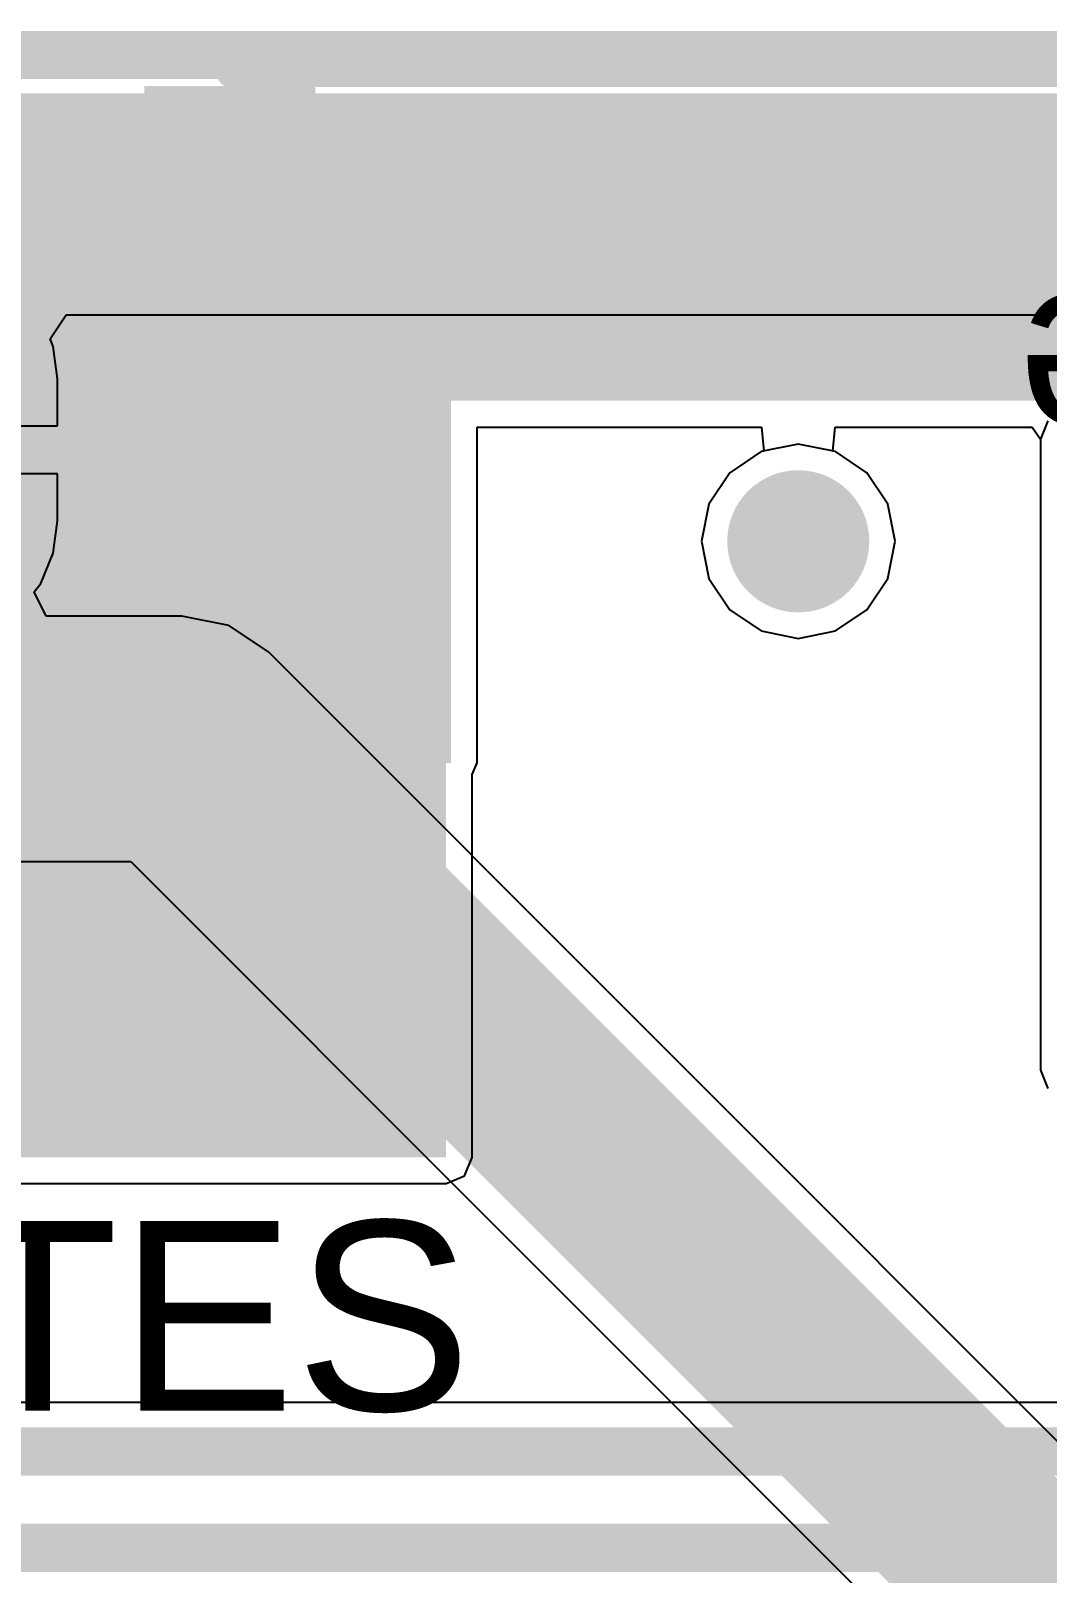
# Model space of a CAD drawing. Header units: millimetres. Extents: x -0.26 to 4.68, y -0.29 to 2.93.
# Drawn here: x 0.4517 to 0.6629, y 2.5597 to 2.8799 of the extents above; entities that cross this region are included whole.
import ezdxf

# ---------------------------------------------------------------- set-up
doc = ezdxf.new("R2010")
doc.units = ezdxf.units.MM
doc.header["$MEASUREMENT"] = 0
for name, color, linetype in [('BottomLayer', 5, 'Continuous'), ('BottomSolder', 6, 'Continuous'), ('Mechanical2', 216, 'Continuous'), ('PadHoleLayer', 156, 'Continuous'), ('TopLayer', 1, 'Continuous'), ('TopOverlay', 2, 'Continuous'), ('TopPaste', 8, 'Continuous'), ('TopSolder', 216, 'Continuous')]:
    doc.layers.add(name, color=color, linetype=linetype)
doc.styles.add('Arial', font='', dxfattribs={"height": 0.2})
doc.styles.get('Arial').set_extended_font_data('Arial')

# ---------------------------------------------------------------- blocks, each defined once
blk = doc.blocks.new('XKNANO_113_106')
at = {"layer": 'BottomSolder'}
blk.add_hatch(color=6, dxfattribs=at).paths.add_polyline_path([(0.1338, -0.21214), (0.1418, -0.21214), (0.1418, -0.22014), (0.1338, -0.22014)])
at = {"layer": 'PadHoleLayer'}
h = blk.add_hatch(color=156, dxfattribs=at)
edge = h.paths.add_edge_path()
edge.add_arc((0.1378, -0.21614), 0.01476, 0, 360)
at = {"layer": 'TopLayer'}
blk.add_hatch(color=1, dxfattribs=at).paths.add_polyline_path([(0.24213, -0.22402), (0.26969, -0.22402), (0.26969, -0.30669), (0.24213, -0.30669)])
at = {"layer": 'TopPaste'}
blk.add_hatch(color=8, dxfattribs=at).paths.add_polyline_path([(0.24213, -0.22402), (0.26969, -0.22402), (0.26969, -0.30669), (0.24213, -0.30669)])
at = {"layer": 'TopSolder'}
for points in [[(0.1338, -0.21214), (0.1418, -0.21214), (0.1418, -0.22014), (0.1338, -0.22014)], [(0.23813, -0.22002), (0.27369, -0.22002), (0.27369, -0.31069), (0.23813, -0.31069)]]:
    blk.add_hatch(color=216, dxfattribs=at).paths.add_polyline_path(points)
at = {"layer": 'TopOverlay', "const_width": 0.005}
for points in [[(0.236, -0.3), (-0.236, -0.3)], [(0.256, -0.313), (-0.257, -0.313)]]:
    blk.add_lwpolyline(points, dxfattribs=at)
at = {"layer": 'TopOverlay', "const_width": 0.0025}
for points in [[(0.23475, -0.3, 1), (0.23725, -0.3, 1)], [(0.25475, -0.313, 1), (0.25725, -0.313, 1)]]:
    blk.add_lwpolyline(points, format="xyb", close=True, dxfattribs=at)
at = {"layer": 'TopOverlay'}
blk.add_text('Board Edge', height=0.035, dxfattribs=at).set_placement((-0.155, -0.26734))

msp = doc.modelspace()

# ---------------------------------------------------------------- hatches: boundary and pattern name
at = {"layer": 'TopLayer'}
for points in [[(0.13597, 2.80395), (2.071, 2.80395), (2.071, 2.86695), (0.13597, 2.86695)], [(0.13597, 2.72795), (0.539, 2.72795), (0.539, 2.81695), (0.13597, 2.81695)], [(0.538, 2.74195), (0.36603, 2.74195), (0.36603, 2.646), (0.538, 2.646)]]:
    msp.add_hatch(color=1, dxfattribs=at).paths.add_polyline_path(points)

# ---------------------------------------------------------------- linework, layer by layer
at = {"layer": 'BottomLayer'}
for p, q in [((0.45568, 2.816), (0.45903, 2.821)), ((0.45903, 2.821), (0.98441, 2.821)), ((0.45633, 2.81443), (0.45568, 2.816)), ((0.45722, 2.80771), (0.45633, 2.81443)), ((0.45722, 2.79795), (0.45722, 2.80771)), ((0.43125, 2.79795), (0.45722, 2.79795)), ((0.66305, 2.79899), (0.66147, 2.79516)), ((0.61118, 2.7941), (0.60347, 2.79257)), ((0.61889, 2.79257), (0.61118, 2.7941)), ((0.66147, 2.79516), (0.66147, 2.66416)), ((0.60347, 2.79257), (0.59693, 2.7882)), ((0.62543, 2.7882), (0.61889, 2.79257)), ((0.45722, 2.78795), (0.43125, 2.78795)), ((0.45722, 2.77818), (0.45722, 2.78795)), ((0.59693, 2.7882), (0.59256, 2.78166)), ((0.62979, 2.78166), (0.62543, 2.7882)), ((0.59256, 2.78166), (0.59103, 2.77395)), ((0.63133, 2.77395), (0.62979, 2.78166)), ((0.45633, 2.77146), (0.45722, 2.77818)), ((0.59103, 2.77395), (0.59256, 2.76624)), ((0.62979, 2.76624), (0.63133, 2.77395)), ((0.45374, 2.7652), (0.45633, 2.77146)), ((0.45239, 2.76344), (0.45374, 2.7652)), ((0.59256, 2.76624), (0.59693, 2.7597)), ((0.62543, 2.7597), (0.62979, 2.76624)), ((0.45485, 2.75844), (0.45239, 2.76344)), ((0.48305, 2.75844), (0.45485, 2.75844)), ((0.49281, 2.7565), (0.48305, 2.75844)), ((0.59693, 2.7597), (0.60347, 2.75533)), ((0.61889, 2.75533), (0.62543, 2.7597)), ((0.50108, 2.75097), (0.49281, 2.7565)), ((0.60347, 2.75533), (0.61118, 2.7538)), ((0.61118, 2.7538), (0.61889, 2.75533)), ((0.71502, 2.53702), (0.50108, 2.75097)), ((0.4239, 2.70746), (0.47249, 2.70746)), ((0.47249, 2.70746), (0.67151, 2.50844)), ((0.66147, 2.66416), (0.66305, 2.66033))]:
    msp.add_line(p, q, dxfattribs=at)
at = {"layer": 'BottomLayer', "const_width": 0.04}
for points in [[(0.37429, 2.73295), (0.48305, 2.73295)], [(0.48305, 2.73295), (0.697, 2.519)]]:
    msp.add_lwpolyline(points, dxfattribs=at)
at = {"layer": 'BottomLayer', "const_width": 0.02}
msp.add_lwpolyline([(0.47305, 2.73295, 1), (0.49305, 2.73295, 1)], format="xyb", close=True, dxfattribs=at)
msp.add_lwpolyline([(0.47305, 2.73295, 1), (0.49305, 2.73295, 1)], format="xyb", close=True, dxfattribs=at)
at = {"layer": 'Mechanical2', "const_width": 0.01}
msp.add_lwpolyline([(-0.11718, 2.87495), (4.60723, 2.87495)], dxfattribs=at)
at = {"layer": 'TopLayer'}
for p, q in [((0.54441, 2.72795), (0.54441, 2.79767)), ((0.54441, 2.79767), (0.6035, 2.79767)), ((0.6035, 2.79767), (0.604, 2.79267)), ((0.61836, 2.79267), (0.61885, 2.79767)), ((0.61885, 2.79767), (0.65979, 2.79767)), ((0.65979, 2.79767), (0.66147, 2.79516)), ((0.604, 2.79267), (0.60347, 2.79257)), ((0.61889, 2.79257), (0.61836, 2.79267)), ((0.66147, 2.79516), (0.66147, 2.66416)), ((0.60347, 2.79257), (0.59693, 2.7882)), ((0.62543, 2.7882), (0.61889, 2.79257)), ((0.59693, 2.7882), (0.59256, 2.78166)), ((0.62979, 2.78166), (0.62543, 2.7882)), ((0.59256, 2.78166), (0.59103, 2.77395)), ((0.63133, 2.77395), (0.62979, 2.78166)), ((0.59103, 2.77395), (0.59256, 2.76624)), ((0.62979, 2.76624), (0.63133, 2.77395)), ((0.59256, 2.76624), (0.59693, 2.7597)), ((0.62543, 2.7597), (0.62979, 2.76624)), ((0.59693, 2.7597), (0.60347, 2.75533)), ((0.61889, 2.75533), (0.62543, 2.7597)), ((0.60347, 2.75533), (0.61118, 2.7538)), ((0.61118, 2.7538), (0.61889, 2.75533)), ((0.54341, 2.72553), (0.54441, 2.72795)), ((0.54341, 2.646), (0.54341, 2.72553)), ((0.66147, 2.66416), (0.66305, 2.66033)), ((0.54183, 2.64217), (0.54341, 2.646)), ((0.538, 2.64059), (0.54183, 2.64217)), ((0.37718, 2.64059), (0.538, 2.64059)), ((0.71465, 2.59514), (0.39313, 2.59514))]:
    msp.add_line(p, q, dxfattribs=at)
for points, const_width in [([(0.49307, 2.82316), (0.74332, 2.82316)], 0.04), ([(0.33681, 2.58495), (0.72183, 2.58495)], 0.01), ([(0.32853, 2.56495), (0.72183, 2.56495)], 0.01)]:
    msp.add_lwpolyline(points, dxfattribs=dict(at, const_width=const_width))
at = {"layer": 'TopLayer', "const_width": 0.02}
msp.add_lwpolyline([(0.48307, 2.82316, 1), (0.50307, 2.82316, 1)], format="xyb", close=True, dxfattribs=at)

# ---------------------------------------------------------------- block references
at = {"rotation": 180}
msp.add_blockref('XKNANO_113_106', (0.74897, 2.55781), dxfattribs=at)

# ---------------------------------------------------------------- texts
at = {"layer": 'TopOverlay', "style": 'Arial'}
msp.add_text('GSM UPDATES', height=0.0393701, dxfattribs=at).set_placement((0.143, 2.59346))

doc.saveas('drawing.dxf')
